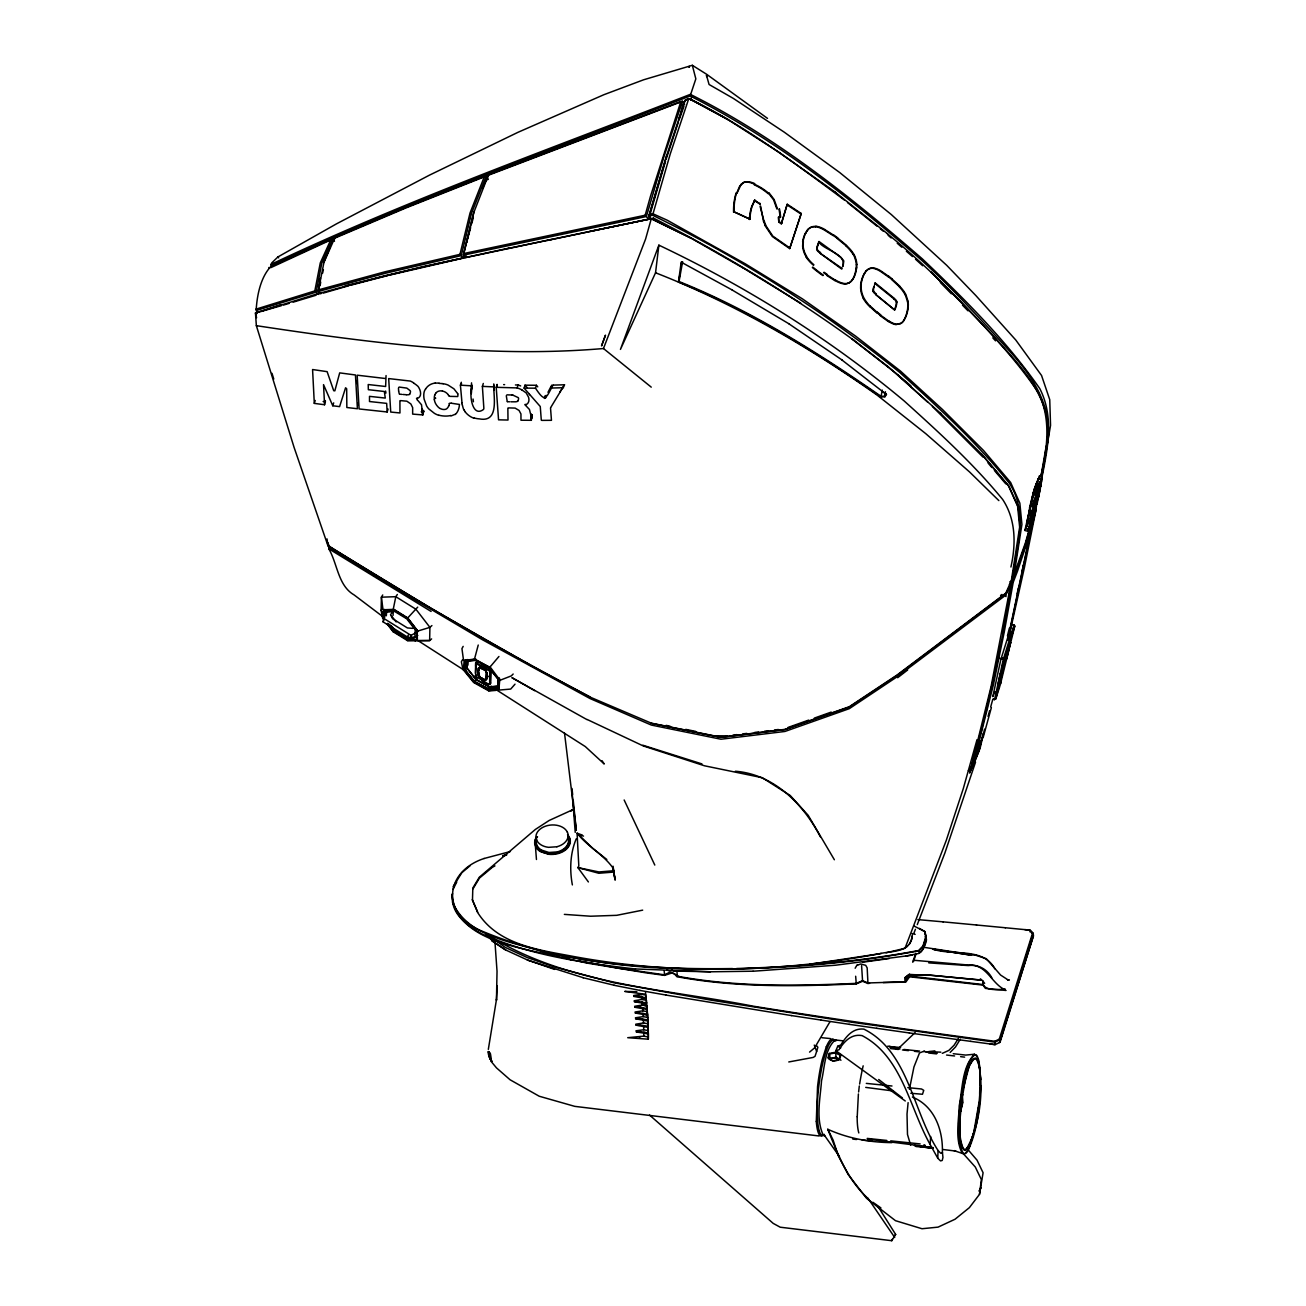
<?xml version="1.0" encoding="UTF-8"?>
<svg xmlns="http://www.w3.org/2000/svg" width="1306" height="1306" viewBox="0 0 1306 1306"><rect width="100%" height="100%" fill="white"/><g stroke="black" fill="none" stroke-linecap="round" stroke-linejoin="round"><path stroke-width="1.5" d="M648.07 1026.304L647.89 1019.872L648.07 1026.304L635.777 1024.182L643.515 1022.973L648.07 1023.806M857.226 1116.663L858.401 1093.971M958.686 1122.752L959.42 1143.207L962.93 1153.198A49.775 9.909 -86.1 0 0 968.252 1150.129C977.557 1130.033 979.549 1107.341 980.773 1085.482M959.616 1121.364L960.302 1140.301L962.228 1147.762L965.118 1149.966L968.481 1146.619A46.216 8.864 -83.4 0 0 973.77 1132.335L979.027 1102.46M648.298 1030.597L648.282 1033.013L635.973 1030.793L643.727 1029.765L648.298 1030.597L648.217 1027.806M497.211 985.622L496.46 1000.314L497.031 971.207L494.925 941.512M817.393 1105.121L817.295 1113.43A47.93 9.224 -83.5 0 0 819.417 1131.274M980.251 1085.302L980.382 1077.564M488.346 1051.591L490.191 1053.762L490.419 1059.231L490.256 1053.779L488.346 1051.591L490.419 1059.231M417.822 635.434L410.982 639.222L383.131 621.901L385.401 611.388M383.36 619.109L383.556 609.984L393.922 609.804L407.488 618.195L417.071 630.618L417.365 639.075M383.735 619.011L384.405 609.429M383.98 618.734L384.16 609.722L394.004 609.38L407.733 617.918L417.316 630.325L416.941 639.989L406.966 640.315L393.073 631.68L387 623.827M386.347 615.632L386.658 611.469M393.106 615.371L393.188 611.518L390.543 614.587L392.633 618.75L407.407 627.941L412.712 628.366M383.213 618.065L411.064 635.385L410.982 639.222M415.259 629.247L414.916 637.72L406.28 638.014L394.249 630.52L389.449 624.301M384.029 619.011L384.225 610.131M385.923 615.697L386.021 611.73L394.641 611.453L406.754 618.832L415.014 629.525M490.452 1053.73C492.493 1068.814 484.755 1045.78 490.256 1053.779M1038.335 480.543C1042.237 467.156 1042.531 483.416 1039.837 488.166A11.901 4.114 -81.2 0 0 1039.625 488.934L1037.764 495.627L1039.723 481.8L1039.07 482.502M489.75 671.137L489.652 684.442L490.697 683.103L491.317 669.521L489.75 671.137L475.743 663.383L477.261 661.424L475.645 662.779L475.482 666.289M648.38 1037.029L643.809 1036.131L627.729 1037.699L648.315 1039.184L648.364 1033.193M488.656 1051.657L490.664 1059.035M648.315 1039.184L648.331 1033.666M646.095 997.082L646.454 1002.975L634.161 1000.739L641.85 999.482L646.421 1000.298L646.454 1002.975M647.368 1014.223L647.352 1011.66L642.797 1010.828L635.075 1012.003L647.368 1014.223L647.107 1008.118M942.41 1152.235L942.948 1157.443L942.246 1160.446L940.532 1160.92L937.757 1158.21L938.067 1150.504C912.812 1111.781 908.715 1051.444 863.87 1029.128C852.785 1027.822 845.994 1036.703 840.803 1044.996L837.734 1046.22L835.873 1050.693L905.27 1100.991M475.041 676.002L489.081 684.442L490.697 683.103M475.302 673.276L475.596 666.746M486.714 676.753L486.616 679.251L485.146 680.165L479.465 677.014L478.159 674.582L478.453 668.28L482.061 664.591M486.86 674.941L486.893 672.949C485.75 670.141 481.31 665.685 478.241 668.313L477.947 674.631L479.286 677.145L485.163 680.393L486.665 679.447L486.812 674.761M499.088 688.523L488.248 690.009L473.964 682.107L464.169 670.011L465.034 660.248M488.999 689.046L474.47 681.601L464.544 669.537L465.328 659.84M467.14 659.595L466.748 668.264L465.344 670.076L474.584 681.471L488.052 688.915L497.847 688.05L498.99 686.564M499.17 685.928L489.489 686.793L476.184 679.447L467.042 668.166L467.434 659.579M467.94 665.129L468.201 659.612M486.322 672.835L486.028 679.055L484.722 679.871L479.759 677.128L478.567 674.924L478.861 668.705L480.184 667.888L485.505 670.272M488.02 689.095L497.88 688.229L498.272 679.479L488.999 667.97L490.142 666.484M498.353 688.605L498.761 679.626M498.647 689.078L499.496 679.316M475.253 660.101L465.099 660.999L464.691 669.994L474.274 681.797L488.199 689.519L499.006 688.605L499.806 678.924M645.866 995.09L641.295 994.258L633.622 995.531L645.915 997.751L645.507 992.446M478.731 670.305L480.347 667.431M478.682 672.443L479.759 677.128L484.901 679.871L486.256 679.022L486.534 672.786L485.326 670.517L480.184 667.888M979.663 1094.526C979.614 1082.772 982.308 1069.304 976.121 1058.693L972.954 1059.28L969.411 1065.272L962.881 1090.02M646.617 1002.437L646.943 1008.493L634.651 1006.289L642.356 1005.032L646.927 1005.865L646.943 1008.493M1037.339 497.586A6.057 1.208 -81.8 0 1 1037.062 498.549L1034.907 505.128A13.093 7.836 39.9 0 0 1035.021 504.753L1035.723 500.361M647.76 1020.002L647.515 1013.897L647.76 1020.002L635.451 1017.782L643.172 1016.623L647.743 1017.456M1037.829 495.594L1038.727 491.889L1037.846 495.578L1038.237 494.174M853.83 340.262C790.44 294.34 723.083 253.756 653.457 218.086L651.172 218.657L648.919 216.012L649.409 214.364L652.69 213.662L667.284 220.241L745.269 263.812L802.374 298.813L855.544 336.066L900.438 371.035L942.491 409.496L983.581 450.521L1010.648 482.485L1019.855 503.153L1021.912 524.441L1013.521 578.493L1012.085 578.705L1012.379 577.872C1017.162 546.675 1028.312 512.181 1009.424 483.367C976.904 442.391 938.035 407.178 899.393 372.145C823.351 310.926 740.306 258.066 652.592 215.245L670.305 153.782L688.801 98.538L727.573 119.368L780.057 152.965M937.757 1158.21L930.133 1144.48L930.672 1136.53M1029.618 524.816L1030.761 520.441A5.306 1.126 -80.3 0 1 1030.858 519.935L1031.087 519.119A7.02 1.241 -82.5 0 1 1031.218 518.662A7.869 1.388 -82.5 0 1 1031.365 518.237L1036.768 494.354M261.086 311.497L281.557 305.588M648.282 1033.013L648.151 1026.891M979.125 1102.231L979.81 1093.612M732.323 290.046L681.177 262.163L678.483 281.998C749.35 310.453 814.373 351.134 877.061 394.347L880.946 397.008L884.897 396.779L886.447 394.51L842.092 360.113M835.66 1052.195L840.558 1054.84C841.358 1061.925 831.138 1062.643 827.988 1057.811L829.343 1053.436L835.66 1052.195L836.052 1057.974L838.942 1059.803M1029.389 522.841L1033.634 512.034A5.257 1.077 -80.8 0 1 1033.389 512.85L1033.03 514.009A8.293 1.42 -85.6 0 1 1032.866 514.466L1031.528 517.388L1031.724 516.588M1033.715 510.287L1032.54 514.564A13.925 2.465 -82.5 0 1 1032.377 515.119A7.51 1.339 -82.5 0 1 1032.164 515.641L1032.181 515.707A9.011 1.6 -82.5 0 0 1032.328 515.25L1035.119 504.655M908.111 1102.639L907.017 1114.034L907.49 1134.49L910.657 1145.182M856.23 268.269L856.344 264.775M856.703 267.861L856.834 264.367M1035.527 500.949C1029.34 532.57 1038.841 482.73 1034.825 505.895M1037.535 498.663L1040.213 486.632L1037.209 485.914L1040.245 486.681L1038.564 494.55M1006.648 659.024L1010.632 642.552L1009.326 643.466L999.972 683.299L998.731 680.23M1040.327 485.391C1046.612 453.509 1055.46 419.259 1039.772 388.584C1006.273 340.605 964.563 299.09 922.314 258.849C850.777 196.863 775.405 136.722 690.319 94.358C550.299 148.9 408.533 199.524 272.497 263.681L270.701 264.481L271.468 265.461L273.052 264.922C408.892 200.977 550.381 150.386 690.156 95.975L695.837 78.85L692.327 65.3L643.597 79.797L603.862 94.718L517.943 132.33L429.478 175.135L336.524 223.832L277.9 256.956L271.795 262.849L271.093 265.053M488.33 1049.387L496.509 999.253M1029.422 528.228L1029.699 527.363A7.738 1.371 -82.5 0 0 1029.928 526.726L1032.311 517.6M1037.927 490.648L1035.478 498.419M1026.532 527.134L1027.169 525.306M1037.617 484.591L1037.731 483.514M858.63 1091.963L859.299 1085.972M1041.225 483.138L1041.404 481.375L1040.098 490.011M861.307 283.892L861.111 287.369A21.092 13.435 55.8 0 0 861.242 289.393M658.877 245.153L655.547 272.774L620.448 349.404L658.877 245.153C746.493 286.716 829.685 338.695 904.16 400.942C938.639 432.057 973.133 463.467 1002.665 499.463C1015.986 519.608 1016.003 544.194 1010.926 567.016M891.933 1142.636C869.943 1142.423 847.855 1138.408 827.775 1129.266L833.097 1140.024L838.272 1155.777L848.182 1174.535L866.564 1198.337L895.492 1220.686L922.003 1228.734L938.067 1227.134L955.045 1219.233L969.378 1207.642L979.484 1194.37L981.361 1179.563L975.304 1167.025L962.685 1152.969M979.484 1194.37L983.092 1172.755L977.051 1160.185L968.334 1150.047M1037.078 496.166L1042.237 476.723M256.139 310.746C256.89 295.891 260.465 277.607 270.717 266.62L331.055 239.227L332.85 238.982L334.499 241.251M318.942 293.05L318.762 294.421L314.828 290.911L255.796 309.212M802.864 241.888L802.635 246.05A19.965 13.207 51.9 0 0 802.847 248.091M803.353 241.496L803.125 245.642A19.965 13.207 51.9 0 0 803.337 247.683A18.366 12.129 51.9 0 0 806.586 256.286M681.308 264.759L681.716 261.886M451.99 897.157L452.513 893.304M680.246 272.497L678.483 281.998M912.372 934.672L911.719 939.471L909.417 944.075M482.632 187.917L488.542 174.71L680.834 101.558L682.532 101.297L684.654 104.366L682.483 105.198M911.947 936.369C910.641 953.168 890.414 950.801 878.693 953.886C778.017 972.529 674.01 975.141 573.154 956.4C538.676 949.854 497.913 944.94 477.539 912.323M1037.339 485.195L1037.584 484.428M1030.695 520.621L1029.797 523.837L1035.364 496.884L1041.323 479.433L1038.27 478.698L1037.437 481.588M320.982 292.462L320.77 293.85L318.223 291.499L320.443 278.047M1039.576 485.277L1036.817 498.974L1039.119 489.505L1038.645 491.17M1034.842 505.471L1035.625 502.908A4.93 1.094 -81.7 0 1 1035.838 502.108L1035.968 501.847A7.705 1.371 -82.5 0 1 1036.148 501.308L1036.866 498.941M993.344 699.298L994.552 699.624L1003.22 659.579L1014.044 625.052L1014.795 626.047L1000.38 684.409L995.76 699.134L1004.412 659.122L1014.795 626.047L1012.836 624.725M1029.765 518.923L1030.271 515.854M1037.568 496.868L1039.037 489.897M1024.883 530.514L1027.92 531.313L1028.475 529.077A37.221 22.545 -86.9 0 0 1028.753 528.016L1029.585 524.8M1037.633 498.876L1038.156 495.594M314.828 290.911L320.28 262.914L331.055 239.227M1040.817 486.256L1041.078 484.624M320.117 285.72L320.688 282.047M983.157 733.564L979.027 750.689L969.787 772.809L991.107 686.368L1010.713 584.566L1007.024 609.771M1032.393 514.858L1033.503 510.711M984.561 729.156L980.104 748.207L972.741 766.818M960.906 1097.285C964.318 1083.18 963.942 1065.125 974.945 1054.595L976.513 1055.036C985.116 1082.805 981.149 1125.756 965.526 1150.406L963.942 1149.982C956.384 1133.967 961.02 1114.851 962.032 1097.807C965.265 1084.649 964.873 1067.786 975.158 1057.958L978.014 1060.178L979.108 1063.313L980.724 1079.621M1040.653 485.065L1042.172 477.457M1035.185 509.177L1035.413 508.23L1036.18 509.079L1033.307 520.816L1025.863 546.169L1017.537 571.048L1013.211 582.264L1011.905 582.443L1002.665 634.373M1034.401 493.227L1034.956 489.881M1046.237 445.934L1040.964 476.461M1046.89 442.097C1052.995 408.468 1034.009 378.626 1012.656 354.546C983.222 322.141 953.804 289.606 921.432 260.074C850.239 197.99 774.752 138.681 690.156 95.975M1040.507 485.097L1038.792 495.48M1028.981 529.273L1025.814 528.701L1026.777 525.094M1037.715 497.651L1037.029 499.48A16.129 2.857 -82.5 0 0 1036.866 500.035A6.073 1.306 -81.8 0 0 1036.556 500.737L1034.107 510.548A34.903 23.867 87.9 0 1 1033.895 511.381L1038.074 494.696M1038.188 496.296L1037.895 496.77A5.975 1.061 -82.5 0 0 1038.074 496.231L1038.303 495.447M1039.821 489.962L1040.376 485.93M389.808 275.06L463.663 258.033L463.973 256.351M682.614 261.739L679.022 281.525C749.742 309.914 814.618 350.53 877.175 393.645L881.126 396.338L884.635 396.126L886.056 393.677M882.285 390.086L880.946 397.008M885.435 391.767L884.897 396.779M1033.242 511.985L1032.915 513.209M1033.47 512.687A6.318 1.633 -81.9 0 0 1033.715 511.772A11.264 3.575 -81.5 0 0 1033.895 511.021L1034.27 509.585M1039.086 489.652L1036.05 488.819M551.41 239.504L465.752 257.592L463.385 255.16L474.029 211.801M465.752 257.592L466.062 255.878M1031.92 516.67L1032.328 515.397A9.207 1.584 -85.2 0 1 1032.638 514.858A6.987 1.388 -81.2 0 0 1032.671 514.042L1032.72 514.238M1031.332 519.478L1030.108 524.277A25.157 15.541 -84.5 0 1 1029.846 525.241L1029.014 529.175L1032.197 516.539A7.33 1.306 -82.5 0 1 1032.393 515.935L1034.107 511.821A4.849 0.865 -82.5 0 0 1034.319 511.168L1035.185 508.279L1036.18 509.079L1024.443 567.424L1008.118 640.397M1040.898 476.739L1041.617 472.984C1047.641 446.228 1050.824 417.463 1038.058 392.078C1007.677 347.51 968.513 310.11 930.884 271.795M1033.013 519.641L1009.799 629.753M1033.764 515.69L1034.515 511.756M1038.172 496.541L1026.451 542.561L1013.75 577.938M1038.89 492.754L1039.854 487.922M1040.343 485.212L1050.546 425.397L1049.746 399.685L1041.551 375.491L1015.774 340.017L975.827 295.531L946.703 265.314L891.312 214.559L839.709 172.539L784.351 132.233L733.384 98.44L709.076 84.498L706.464 75.226L706.677 76.613M1035.511 506.63L1037.258 498.565M1037.78 498.598L1039.609 489.162M547.492 240.451L648.641 219.163L646.388 216.518L463.385 255.16L473.703 212.796L488.542 174.71M1029.732 533.37L1030.499 529.469M474.519 659.008L478.241 645.033M1036.164 506.189L1010.55 627.598M1032.262 501.618L1032.426 500.786M1026.989 547.132L1029.34 535.329M1039.135 493.537L1039.494 491.676M1040.131 490.06L1037.878 499.61L1038.286 497.521M463.663 258.033L459.973 254.36L470.029 213.009L484.477 176.294L486.256 176.081L487.758 178.383M1003.4 631.712L991.744 687.511M1027.887 531.281L1028.671 529.616A7.199 1.273 -82.5 0 0 1028.802 529.093L1029.144 527.918M1034.923 505.422L1035.201 504.002A11.672 2.596 -79.7 0 1 1035.364 503.479L1035.658 504.671M393.367 608.694L395.8 596.695L397.334 594.475M1038.972 489.913L1037.96 494.974M960.841 1105.643L960.645 1100.354M909.4 1089.318L913.955 1066.953L919.522 1052.93L924.566 1051.004M1030.973 512.197L1031.381 510.205M997.719 685.895L1000.396 673.276M961.347 1100.272L961.787 1102.835L960.383 1106.378M961.428 1102.117L962.473 1102.264L960.612 1111.357L962.881 1102.411L962.293 1093.938L962.718 1094.999M1029.308 509.699L1027.479 523.004L1028.442 521.616M1030.565 520.882L1035.936 495.627M1028.687 515.87L1034.891 489.881M997.555 660.787L980.806 733.09M1029.765 512.899L1029.177 514.907A9.517 1.681 -82.5 0 0 1029.291 514.548L1029.357 514.286M1031.495 517.454L1032.067 516.05M1031.43 519.135L1032.213 516.817A9.615 1.698 -82.5 0 1 1032.344 516.376L1032.605 514.156M322.615 273.183L323.382 269.624M1028.377 530.448L1027.92 531.297M1032.344 516.262L1032.328 515.397M1032.507 515.788L1033.291 513.65A14.252 2.53 -82.5 0 0 1033.405 513.242L1033.34 513.356A6.873 1.224 -82.5 0 1 1033.046 514.303L1033.03 514.156M1017.145 593.659L1018.419 587.896M1021.782 572.518L1023.463 564.829M1029.406 508.312L1033.552 491.562M1030.809 520.278L1031.267 518.694M1036.311 500.655L1036.18 500.704A9.452 1.681 -82.5 0 0 1035.952 501.422L1035.805 502.108M1028.965 528.946L1028.916 529.208A8.669 1.535 -82.5 0 1 1028.671 529.616L1028.263 530.709M999.596 683.528L1002.6 671.464M1028.508 518.107L1028.328 518.743A16.276 9.191 -86.4 0 0 1028.214 519.217L1026.141 528.195M1032.311 505.993L1032.801 503.822M1034.662 492.835L1036.05 486.877M1034.172 509.96L1033.928 511.397M1030.32 526.008L1039.25 494.403L1029.944 526.547M1036.246 500.671L1036.605 500.002A6.824 1.143 -84 0 0 1036.915 499.251M1013.276 628.284L1003.547 667.774M1029.455 526.889L1028.932 528.652M1037.388 501.749L1036.36 506.026M764.941 225.465L772.352 236.517L789.673 248.597L801.247 213.482L787.224 204.242L781.331 223.816L778.833 222.183L778.294 217.269M787.224 204.242L781.331 223.816M1038.205 494.011L1039.674 488.428A17.207 6.514 -82.4 0 1 1039.886 487.66L1040.213 486.632L1039.625 488.428M1010.632 642.552L1002.584 668.199L996.69 695.657L996.527 691.641L996.625 693.943M1013.734 626.358L1014.044 625.052L1012.77 624.741M1039.315 475.906L1036.507 484.885M1036.491 488.297L1036.246 489.26M1038.727 491.97L1038.923 491.138M1038.303 493.75L1039.184 490.338M1034.744 510.956L1025.177 545.255L1012.477 581.333L1013.211 582.264L1004.363 631.451L993.409 684.801L974.847 758.46L972.105 768.157L970.08 767.993L972.105 768.157M650.894 723.263L720.83 737.384L785.069 729.597L849.537 706.987L897.483 675.186L1006.665 592.891L1012.019 581.937L1011.334 580.615L1019.643 527.151L1017.586 506.14L1008.444 485.799L981.443 454.031M987.385 706.513L969.787 772.809M1036.997 504.018L1037.601 501.553M801.247 213.482L789.673 248.597M1035.87 505.177L1034.646 509.911M975.19 1127.388L969.607 1146.276M1031.136 520.735L1031.479 519.445M1007.448 635.891L1009.375 628.153M1009.032 636.251L1009.979 632.382M1001.098 680.997L1000.396 683.854L1000.347 679.495M1035.119 504.949L1035.38 503.773M1035.56 504.54L1034.891 507.626M1028.606 519.51L1027.414 524.114M1030.205 525.665L1030.548 524.506L1030.271 525.404M1034.613 508.263L1035.087 506.548M1035.968 502.99L1036.866 500.035M1037.258 498.81L1036.458 500.394M1039.951 487.448L1039.543 488.722M1035.005 508.671L1035.429 507.055M1030.695 522.09L1028.361 529.714M1039.103 490.827L1039.592 488.901M1036.295 503.659L1036.638 502.32M1025.847 528.228L1025.259 529.91M1033.601 501.586L1033.944 500.231M1037.78 495.905L1037.356 497.651M1038.629 492.297L1038.45 493.211M1028.426 518.694L1027.055 524.016M1030.483 521.453L1030.189 522.596M1031.446 519.429L1031.12 520.31M1032.197 517.96L1032.458 516.947A9.583 2.694 -81.2 0 1 1032.687 516.131L1034.515 510.515M1027.659 519.87L1027.708 519.69A5.306 1.126 -80.3 0 1 1027.838 519.2L1028.23 517.943M1029.699 513.16L1029.193 515.086M1035.005 507.185L1035.544 503.169M1040.245 486.371L1040.147 486.534A6.367 1.763 -82.5 0 0 1040 487.04M1036.246 502.353L1035.789 504.116M1036.458 506.467L1035.168 511.217M980.463 740.845L973.084 763.471L969.427 770.964L968.399 770.507M981.949 737.923C983.467 737.008 963.028 793.999 973.868 758.688M1033.895 509.715L1034.727 506.467M1039.233 489.979L1039.478 489.015M1035.217 510.124L1035.756 508.083M1030.809 523.38L1031.201 521.943M1031.609 520.229L1032.099 518.351M1036.948 500.965L1037.274 499.708M1036.735 500.606L1036.833 500.247A10.938 1.943 -82.5 0 1 1037.062 499.512L1036.507 499.757M1032.05 515.935L1031.593 517.258M1031.691 518.466L1032.148 516.556A5.959 1.061 -82.5 0 1 1032.344 515.952L1032.409 515.772M1035.854 501.961L1036.115 501.096M1011.334 626.096L1000.853 659.497L992.805 696.604L994.797 691.723M466.601 242.622L470.65 227.603M471.662 223.832L473.18 218.2M653.212 218.951L653.457 218.086M977.019 739.653L963.273 788.661L946.295 840.313L904.993 948.303L886.023 952.792M1034.972 495.235L1035.511 493.227M983.108 737.694L991.368 707.574M648.641 219.163L665.538 161.291M679.022 117.883C682.222 112.708 682.254 93.314 692.686 100.448M869.584 983.304L867.968 983.483L867.168 967.86L865.715 965.314L860.736 963.975L856.703 965.493L855.152 968.236M1027.055 525.404L1028.54 521.208M1037.421 497.26L1036.997 498.892M988.038 716.406L989.638 710.693M990.699 706.873L992.821 699.232M649.409 214.364L666.925 154.794M1033.96 510.94L1034.172 510.14M838.958 1059.46L840.558 1054.84M488.477 175.216L682.532 101.297L663.97 156.524L646.388 216.518L645.164 215.229L650.551 196.031L680.834 101.558M1032.671 517.356L1025.39 542.937L1012.477 578.868M492.068 1061.37L488.689 1055.738M1027.61 520.066L1026.777 523.069L1034.156 489.44L1038.27 478.698M1025.014 530.056L1032.883 494.892A20.945 1.126 -75.9 0 1 1034.483 489.228L1034.989 487.432M1033.977 490.844L1034.499 489.064M788.775 1061.958L813.148 1057.436L815.026 1056.325L816.642 1051.461L817.866 1047.249L816.772 1045.877M1029.83 525.502L1029.601 526.187A30.969 29.532 55.8 0 0 1029.781 525.502M613.069 866.205L614.963 879.134L615.355 877.926M649.506 1115.046L773.185 1223.379L780.204 1227.199L891.769 1240.7L895.655 1234.431L878.122 1206.63M639.532 1037.682L639.809 1036.752M843.121 266.049L843.79 260.922L841.129 257.56L819.025 241.528L817.295 246.034A14.105 9.273 51.9 0 0 816.707 249.446M819.025 241.528L818.046 244.712M818.013 244.842L817.785 245.626A14.105 9.273 51.9 0 0 817.197 249.038M891.769 1240.7L892.194 1239.312M1034.45 489.342L1036.997 481.996M1031.871 521.045L1030.94 523.037L1033.65 515.674M874.661 283.777L875.265 282.978L894.218 298.323M875.265 282.978L874.547 284.186M997.964 688.882L995.89 695.478M874.269 286.145L873.894 287.467A13.893 8.783 56.3 0 0 873.469 290.487A5.077 3.151 56 0 0 876.326 293.915M325.406 400.567L324.557 404.746L314.305 403.391L315.219 400.469M314.305 403.391L312.575 369.533L327.12 371.655L333.716 390.706L334.842 390.853L339.691 372.879L355.444 374.969L357.403 408.745L346.841 407.505L346.678 388.78L345.584 387.768L339.593 406.623L332.769 405.774L333.683 402.868M385.139 378.479L357.175 375.181L359.117 408.958L387.164 411.978L386.658 403.374L369.5 401.53L369.5 396.355L385.27 398.069L384.356 391.49L368.341 389.694L368.21 384.535L385.629 386.494L386.054 375.557M387.164 411.978L388.078 409.056M423.552 410.313L422.589 412.876M417.757 400.354L421.512 404.762L422.654 414.377L423.65 411.194M413.61 382.87L413.039 382.495A16.129 9.632 48.5 0 0 410.296 381.058L388.682 378.577L390.723 412.059L399.963 412.957L399.914 400.795A6.204 3.755 49.5 0 1 400.73 400.632L406.852 401.187L410.851 403.946L412.663 407.652L412.647 414.1L422.817 414.933L423.536 410.966A4.816 2.955 48.8 0 1 423.585 411.439M461.998 402.868L460.414 385.172L461.328 382.25M470.976 390.184L471.564 382.854M471.368 393.514L471.939 386.103L472.119 388.339M471.188 391.245C469.948 397.971 473.033 417.332 483.481 409.48A7.167 4.489 44.9 0 0 483.857 408.239L482.387 386.38L483.302 383.458M474.258 418.034L476.445 418.508A33.548 21.435 47 0 0 479.286 418.867C500.247 422.997 492.999 394.836 493.766 383.915M530.791 415.292L531.411 420.303L520.98 420.222L520.947 413.953L519.053 410.443L515.119 408.092L508.785 407.896A6.04 3.771 43 0 0 507.854 408.158L508.001 420.042L498.549 419.83L496.215 387.311L497.129 384.388L497.243 385.874M496.215 387.311L517.143 387.915L518.058 384.992A16.178 9.926 41.7 0 1 520.67 385.939M541.304 420.205L540.26 406.509L524.098 388.111L525.012 385.188L536.407 385.27L537.745 386.837M553.009 385.107C545.777 398.379 545.533 403.358 535.493 388.192L536.407 385.27M531.199 418.655L532.326 415.063M531.313 419.504L532.228 416.581M544.341 398.444L545.255 395.538M545.451 398.314L546.365 395.408M550.691 407.554L564.519 384.78L553.32 385.107M874.334 285.949L873.42 287.891A13.893 8.783 56.3 0 0 872.979 290.911M1041.257 479.841L1039.625 483.84A21.076 1.698 -77.4 0 0 1038.433 487.171A20.945 1.224 -75.8 0 0 1036.964 491.905M1033.683 512.98L1033.503 512.785A6.187 1.714 -82.5 0 0 1033.683 512.295M915.735 953.331L912.698 962.212M916.11 953.641L913.547 961.51M1024.835 929.627L1029.699 930.101L1032.573 933.055L999.286 1039.152L994.813 1041.274C914.086 1030.499 833.424 1019.137 753.023 1006.142C665.407 988.968 570.281 984.887 492.166 937.659M1005.163 927.733L1030.091 930.133L1033.242 933.382L1033.438 935.88L1000.037 1042.335L995.074 1044.637L970.685 1041.355M894.61 309.946L875.836 294.617L894.61 309.946L895.851 305.865A15.003 9.322 58.2 0 0 896.324 302.372M895.083 309.538L896.34 305.457A15.003 9.322 58.2 0 0 896.798 301.964M842.533 266.799C847.496 253.886 825.066 250.866 818.552 241.936M1032.703 518.711L1033.16 517.274M999.106 688.474L999.384 687.609M842.011 268.399L820.152 253.282L841.782 269.118M736.6 193.402L739.751 185.991L744.028 182.269A15.313 10.285 44.4 0 1 750.33 182.105A18.464 12.374 44.3 0 1 752.093 182.595L754.77 183.624M737.09 192.994L741.106 184.424M839.219 1059.329L832.934 1060.962L828.445 1058.023L829.343 1053.436M975.517 762.198L944.907 852.932L917.269 924.632M383.131 621.901L384.764 616.889M666.109 159.397L678.483 121.801M998.257 687.789L999.204 684.915M752.011 205.842L754.77 200.112L760.141 204.144M752.501 205.434L754.77 200.112M434.735 395.179L435.616 393.286M690.548 100.089L691.478 97.362M1009.326 643.466L1001.702 667.774L1002.584 668.199M685.34 99.844L666.582 155.773L648.919 216.012L652.592 215.245M679.087 120.087L683.952 106.325M826.339 1046.628L822.192 1059.819A48.91 9.436 -83.4 0 0 817.54 1086.723L816.299 1121.364M280.643 304.869L255.47 313.032L256.351 325.667C370.92 342.939 487.53 358.448 603.47 348.522L645.588 239.047L651.286 218.739L690.286 237.741L743.522 268.236M1038.384 484.085L1037.992 485.179A21.435 1.306 -75.9 0 0 1036.033 491.415M636.871 991.711L624.79 991.401L645.425 994.307M1029.814 513.878L1029.455 515.184M449.411 403.734L449.378 403.832A12.815 7.918 47.7 0 0 449.231 404.419L449.117 404.86A15.362 9.517 47.1 0 1 448.823 405.791M913.906 933.17L915.424 929.301M1027.936 524.049L1028.328 523.037M330.206 246.932L324.117 261.494L318.223 291.499L385.45 273.248L461.296 255.617L471.482 213.466L486.256 176.081L405.937 207.948L334.989 238.051L334.401 239.194M323.888 262.522L334.956 237.512L405.072 207.752L484.477 176.294M329.259 545.271L329.128 549.434C337.519 564.176 338.156 585.741 354.122 594.932L383.229 616.938M576.256 838.795C570.183 853.128 569.514 869.698 572.371 884.913M805.378 233.399L806.994 230.901M805.867 233.007L806.684 231.407M453.084 886.758L461.834 872.718L470.176 865.666M453.019 889.451L456.741 882.04M550.561 387.343L547.981 392.306M550.854 386.805L551.818 385.123M994.552 699.624L993.442 699.118M864.686 273.166L864.148 274.211A53.807 33.923 56.6 0 0 861.176 283.794M903.948 320.035L904.503 319.023A54.623 33.548 59.3 0 0 907.621 308.885L907.833 305.375A22.006 13.582 59.1 0 0 907.523 301.702M852.834 278.978L853.406 277.933A49.546 32.095 53.4 0 0 856.116 268.203M829.963 1021.716L814.618 1047.836L809.557 1052.114M463.173 646.372L461.949 648.609L463.483 659.987M472.984 888.847L479.433 878.105L491.546 868M329.471 547.573L379.034 578.574L482.6 639.842L590.018 698.547L651.351 725.075L720.977 739.229L784.955 731.458L849.292 708.668L897.173 676.737L1005.636 595.226L1010.713 584.566L1009.636 584.19M903.654 320.525L904.976 318.615A54.623 33.548 59.3 0 0 908.094 308.477L908.323 304.967A22.006 13.582 59.1 0 0 907.997 301.294M960.302 1039.168L955.502 1046.971L950.164 1052.407M981.247 980.022L929.856 975.141L908.878 974.537L904.764 977.737L905.074 981.769L909.123 975.5M462.553 659.726L461.361 661.799L463.042 669.766M864.507 273.068L866.335 270.799M905.744 981.459L905.793 977.002M425.511 389.041L424.63 390.625A19.427 11.803 48.9 0 0 423.944 393.057L423.797 394.494A24.879 15.133 48.9 0 0 424.156 399.261L426.605 405.905A11.281 6.971 48.5 0 0 428.776 408.892L434.441 413.365A22.365 14.023 48.7 0 0 438.359 415.21L438.914 415.39M958.392 1038.466L954.098 1045.208L948.825 1050.416L942.312 1053.354M562.902 387.278L561.041 390.184M563.441 386.445L564.519 384.78M559.703 392.241L560.503 391M382.74 594.965L381.401 597.185L381.123 610.375L382.723 618.62M806.504 231.309L808.022 229.497M904.144 320.117L902.658 321.88A21.941 13.517 58.7 0 1 900.667 323.61M852.214 279.957L853.895 277.525A49.546 32.095 53.4 0 0 856.605 267.812M853.03 279.06L851.12 281.296A21.01 13.582 53.8 0 1 848.884 282.994M1006.061 990.47L985.393 988.397L983.026 985.099L909.613 976.79L905.809 982.112L883.231 982.569M382.462 608.335L381.123 610.375L383.458 613.412M905.433 977.557L909.58 974.162M488.052 688.915L489.44 687.119L497.276 686.417M537.533 836.803L535.444 839.676A17.468 12.162 -4.4 0 0 553.205 853.798A17.468 12.162 -4.4 0 0 569.073 837.326M978.929 1191.023L981.165 1187.938M806.83 230.819L807.663 229.938M903.817 320.59L903.148 321.472A21.941 13.517 58.7 0 1 901.14 323.202L896.014 324.655A22.398 13.533 56.6 0 1 888.439 321.407M474.584 681.471L475.988 679.675L467.042 668.166M490.746 1060.586L491.758 1061.37M408.484 634.83C405.366 643.189 393.988 628.725 390.984 625.639M639.728 1032.115C629.329 1031.267 644.674 1032.899 648.315 1034.123M464.952 660.33L475.727 658.926M865.976 271.24L863.674 274.619A53.807 33.923 56.6 0 0 860.703 284.218L860.621 287.793A21.092 13.435 55.8 0 0 860.768 289.801A18.398 11.721 55.9 0 0 863.397 298.339M464.169 670.011L466.83 666.566M476.07 674.99L475.139 676.622M490.762 668.901C487.709 673.765 494.778 692.409 482.126 680.801M466.879 659.905L465.736 661.391L465.165 670.125L465.736 661.391L475.662 660.379M474.666 659.873L489.195 667.921L499.17 680.23L498.761 689.617L488.166 690.548L473.637 682.499L463.646 670.19L464.071 660.803L475.417 659.318M476.608 675.61L476.249 677.341M487.285 677.39L485.163 680.393M515.021 684.164L510.695 689.078L499.659 690.025M467.14 666.174L464.544 669.537M473.964 682.107L476.935 678.271M489.685 667.219L474.976 659.889M491.219 686.172L488.248 690.009M499.382 677.896L498.353 679.234L497.88 688.229M482.942 668.362L484.918 665.636M499.431 679.398L490.011 666.811M498.941 656.477L489.701 667.399M485.767 670.272L486.942 673.129M852.361 280.023L851.512 280.872A21.01 13.582 53.8 0 1 849.373 282.586L848.116 283.353M415.096 637.034L406.362 637.589M395.163 611.175L386.429 611.747M893.647 1236.749L895.655 1234.431M407.488 618.195L417.708 607.143M387.327 623.664L393.302 631.418L407.521 639.401M393.792 630.863L393.073 631.68M807.532 229.905L808.414 229.072A19.916 12.962 51.5 0 1 809.247 228.305A18.186 11.819 51 0 1 816.07 226.428M496.574 689.699L497.472 688.703M513.16 674.027L511.299 675.904L500.1 680.246M452.447 902.022C466.993 936.386 511.185 941.479 542.692 951.666C585.512 960.955 629.019 967.354 672.868 968.513C755.097 970.897 837.93 965.885 918.836 950.85L923.162 946.409L926.215 936.696L924.877 931.586L914.053 926.052M915.196 1032.491L899.377 1047.543M431.911 625.558L429.919 627.37L418.116 630.945M431.617 638.912L429.641 640.56L407.472 640.871M741.122 184.293L743.359 182.595A15.313 10.285 44.4 0 1 749.84 182.513A18.464 12.374 44.3 0 1 751.603 182.987L754.28 184.032M1033.438 935.88L999.547 1042.514L1033.242 933.382L1031.609 933.072M907.425 946.164L904.944 948.205M415.226 641.05L417.022 639.418L407.031 639.956M759.651 204.552L759.929 203.279M778.833 222.183L778.784 216.878M907.654 669.978L897.646 677.716M1000.576 595.454L1001.898 594.459M565.269 958.049L586.884 963.077L646.225 972.888L664.591 975.37L671.79 973.035L674.337 973.852L677.112 976.872L679.332 977.117C737.727 987.711 797.231 986.422 856.263 983.891L862.548 981.263L867.968 983.483M856.703 965.493L857.634 964.873M455.174 414.296L451.06 415.945M488.395 676.247L484.722 679.871M978.651 1059.999L977.41 1056.603L974.374 1054.236C961.836 1067.361 962.604 1088.812 959.208 1105.855C958.8 1121.413 954.8 1139.077 962.293 1153.41L964.008 1153.867M411.064 635.385L417.904 631.598M491.529 867.723L494.941 865.911M484.151 858.483C444.138 871.673 440.922 914.575 481.636 930.966C560.552 964.008 647.907 969.754 732.552 968.562M905.074 981.769L868.115 982.961L862.548 980.724L856.099 983.369C797.15 985.948 737.727 987.124 679.398 976.594L671.872 972.497L669.358 972.431L664.493 974.831L618.244 968.138L579.178 960.743M571.571 810.259L549.14 820.478L535.362 829.441L479.302 877.24L472.821 888.047L472.478 900.258L477.637 912.355M900.471 323.578L896.487 324.231A22.398 13.533 56.6 0 1 888.929 320.982M1036.148 502.108L1037.421 500.476L1036.001 501.977M487.122 179.771L488.362 179.281M823.237 1135.469L821.294 1136.236L819.58 1135.143A49.04 9.534 -83.2 0 1 816.283 1121.43M685.226 100.284L689.127 98.783M788.073 727.426L808.708 720.096M814.34 718.104L831.22 712.096M848.606 282.945L847.316 283.631A17.043 11.003 53.6 0 1 843.643 283.908A25.924 16.472 52.5 0 1 834.991 280.464M980.349 978.798L982.7 980.757C981.769 992.642 1000.951 989.083 1005.293 989.132M317.929 293.638L255.47 313.032L256.58 317.701M283.516 305.065L289.279 303.335M293.115 302.176L316.15 295.205M318.533 289.85L384.976 271.795L459.973 254.36M835.873 1050.693L838.991 1049.779C844.019 1041.551 851.398 1033.568 862.123 1035.625C902.201 1056.619 909.564 1107.994 930.133 1144.48M323.137 293.148L348.849 285.704M484.036 858.515L510.417 851.512M502.826 855.626L506.548 854.548M502.973 856.099L506.679 855.022M317.178 293.883L385.025 275.648L462.977 257.87M350.792 285.198L387.915 275.517M345.111 285.949L422.116 266.865L508.654 248.189M525.649 404.387L525.339 404.452A3.265 2.057 41.9 0 0 524.816 404.615L529.452 409.48L530.693 414.492M840.15 1055.264L835.611 1052.865L829.783 1053.958L829.865 1058.595L836.15 1057.191L840.966 1060.227M836.052 1057.974L829.865 1058.595M463.81 253.527L645.164 215.229M589.937 231.342L651.286 218.739L690.531 237.953M651.645 218.673L507.838 248.466M1011.334 580.615L1005.816 593.136L897.059 674.99L849.227 706.742L784.922 729.368L720.912 737.188L651.253 723.149L589.365 696.8L534.04 667.252L430.686 608.172L327.953 545.761L294.079 447.387L256.351 325.667M642.683 910.151L616.677 915.326L590.606 916.224L564.355 914.38M614.065 870.71L598.981 871.951L577.889 867.608L578.819 866.041L577.072 833.195L582.313 835.089M417.283 398.15L416.989 398.199A3.592 2.188 48.7 0 0 416.532 398.314L417.316 400.126M614.195 872.033L598.801 873.273L577.889 867.608L588.386 881.942M809.818 964.252L881.321 953.494M912.143 955.159L835.807 965.199L753.072 971.24M905.58 956.106L918.836 953.445L923.097 949.087L924.86 944.32L926.101 939.504L925.219 936.157M926.085 1052.081L934.867 1050.857M862.531 962.244L889.141 958.571M727.034 735.849L717.19 735.784M732.96 735.115L736.91 734.625M742.836 733.89L746.787 733.401M754.688 732.437L758.639 731.948M764.565 731.213L768.516 730.723M774.442 729.989L778.392 729.499M974.374 1054.236L965.705 1055.085L953.233 1053.713M488.624 691.005L495.823 690.401M556.878 846.761L548.553 847.333A16.129 11.232 -4.4 0 1 535.95 836.362A16.129 11.232 -4.4 0 1 549.924 825.131A16.129 11.232 -4.4 0 1 567.375 832.216M563.604 387.702L550.805 388.045M506.875 394.853L511.658 394.983M641.524 996.266L633.704 996.413L646.013 998.649M961.787 1102.835L960.71 1102.77M736.617 968.513C797.558 966.864 858.728 961.804 918.657 950.507L922.901 946.148L925.921 936.516L924.615 931.505L919.424 928.419M753.056 971.207L710.448 971.795L635.451 968.97M637.981 1001.637L634.259 1001.669L646.552 1003.89M541.696 420.385L551.459 420.32L550.512 407.847M535.493 388.192L524.098 388.111M909.27 974.603L929.954 975.207L980.969 980.153M510.907 401.807L514.433 401.807A12.929 8.211 44.2 0 0 517.845 401.252M417.92 640.528L429.641 640.56L429.919 627.37L415.896 609.2L395.8 596.695L381.401 597.185L382.919 609.037M641.181 1007.285L634.732 1007.236L647.041 1009.456M509.585 401.791L507.463 401.693M451.272 403.211L459.532 404.468M638.863 1013.032L635.14 1012.999L647.433 1015.219M476.315 663.399L475.564 676.965M518.058 384.992L515.429 384.944M673.063 971.044L710.415 971.762M871.755 1140.742L862.189 1140.154M503.643 384.617L504.622 384.65M439.175 383.409L442.097 383.572M641.964 1019.007L635.516 1018.794L647.809 1021.014M399.065 387.049L406.835 388.111L410.166 390.69A2.171 1.322 49.2 0 1 410.492 391.571L410.28 392.992A8.342 5.061 49.2 0 1 409.513 394.037M492.852 386.837L482.387 386.38M928.697 1051.575L940.859 1052.179M470.65 385.776L460.414 385.172M639.532 1025.357L635.81 1025.145L648.103 1027.381M406.199 394.706L402.95 394.477M401.905 394.396L399.62 394.151M843.056 1040.849L835.922 1040.017M421.185 411.814L423.732 412.01M928.762 962.881L968.334 965.575C986.34 962.946 991.189 983.647 1005.163 989.817M915.963 1146.521L930.9 1147.762L914.396 1145.509L929.154 1148.023M917.84 919.604L943.177 921.856M900.601 1047.526L889.321 1046.514L898.822 1048.375L887.819 1046.106M512.752 395.065L518.253 397.644A2.171 1.355 42.5 0 1 518.596 398.477L518.384 399.865A8.62 5.387 42.5 0 1 517.617 400.942M976.398 924.991L1005.359 927.75M1029.699 930.101L1030.238 932.125M942.965 921.84L976.594 925.007M821.866 1037.715L830.387 1038.564M866.319 1083.392L891.982 1086.004M907.768 1087.604L921.579 1089.008L923.75 1090.363L922.477 1094.265L910.788 1093.253M896.03 1048.636L899.965 1049.044M903.883 1049.453L919.604 1051.085M923.522 1051.493L937.12 1053.322M867.168 1138.408L886.807 1140.448M890.725 1140.856L920.175 1143.925M852.785 1139.093L856.556 1139.518M983.353 984.593L909.156 976.006L909.613 976.79M890.382 1048.555L898.397 1049.469M902.413 1049.942L908.437 1050.644M914.461 1051.33L918.477 1051.803M928.501 1052.963L936.533 1053.893M946.572 1055.052L954.604 1055.966M960.612 1056.668L964.628 1057.142M819.205 1135.991L574.771 1106.362L539.231 1096.24L510.091 1079.784L496.492 1067.884L491.138 1061.452M635.532 969.019C583.341 962.914 530.285 955.519 481.93 933.921C468.315 926.117 451.778 915.098 452.366 897.385M942.687 1149.476L955.714 1151.059L954.066 1150.619L962.293 1153.41M867.853 1139.11L922.999 1146.113L925.366 1145.509L923.995 1144.725M325.472 401.824L323.137 401.513M1007.938 979.712L1009.375 979.892M865.715 1087.392L893.157 1090.967M990.095 1043.984L995.139 1044.653L994.813 1041.274M970.864 1041.372L909.303 1032.964M976.153 955.339L923.375 947.225M976.121 955.355L986.34 958.718L1000.608 975.06L1008.673 980.3L1007.448 979.761M876.685 1028.312L909.466 1032.964M849.145 1024.328L876.832 1028.312M641.915 1004.689L645.588 1005.228M820.739 1020.019L849.243 1024.328M791.42 1015.562L820.87 1020.035M933.023 949.282L971.664 955.257L932.892 949.135C952.596 956.041 982.994 946.768 994.894 968.823M791.567 1015.578L665.897 995.058M933.235 1147.778L927.668 1146.831L933.284 1147.86M639.826 990.405L666.06 995.074M646.829 1032.915L643.793 1032.377L643.809 1036.131M614.016 985.263L640.054 990.438M572.501 960.188C535.166 948.858 456.316 945.479 451.794 894.643M666.142 725.385L670.06 726.185M685.764 729.385L695.592 731.376M642.111 1004.983L645.98 1005.8M735.425 771.226C773.821 774.278 803.419 804.072 820.331 836.787M583.031 977.704L614.244 985.279M998.111 658.175L1004.412 659.122L1002.388 657.849M912.127 933.512L915.147 934.378M583.309 977.737L527.314 960.024M580.011 835.04L583.521 836.101M690.499 99.272C745.579 126.258 795.354 163.577 844.427 200.079M642.846 745.22L701.926 763.912M541.549 850.092L548.944 852.492L557.27 851.92A16.178 11.281 -4.4 0 0 567.8 837.358M824.886 1135.861L823.302 1135.338C815.581 1118.556 820.299 1098.607 821.523 1080.797C824.804 1067.345 824.396 1049.942 835.089 1040.049L836.656 1040.572M554.577 969.411L527.673 960.09L505.259 949.788L491.921 940.875M1011.481 580.99L1012.477 581.333M479.726 667.366L482.698 668.427M1010.975 582.101L1011.905 582.443M1009.75 581.839L1012.019 581.937L1020.361 528.146L1018.288 506.989L1009.081 486.42L981.965 454.488L940.418 413.169M1009.407 584.37L1010.469 584.778M507.234 401.628L506.287 395.734M489.456 1056.227L490.501 1058.856M655.547 272.774C734.429 303.58 807.892 346.319 877.012 395.032L925.758 433.657L969.542 471.939L998.861 500.606M692.768 100.399L727.899 119.532M587.194 719.508L643.319 745.971L704.489 765.789L762.247 777.69L790.195 795.468L808.169 815.303L834.371 859.756M399.31 394.02L398.64 391.163M589.871 696.784C501.667 650.519 415.569 600.254 331.136 547.443L329.194 546.055M534.676 690.662L511.919 677.667L586.9 719.573M475.351 659.399L489.636 667.301M478.812 676.835L481.849 678.516M475.988 679.675L489.44 687.119M484.02 665.162L490.093 668.541M476.217 662.779L489.717 670.256M837.734 1046.22L840.738 1047.902M521.812 389.857L526.22 392.943L528.571 397.253A11.705 7.363 41.8 0 1 525.975 404.713M825.131 229.807L833.506 235.096M835.432 280.268L827.302 275.06M834.958 280.676L826.812 275.468M732.144 289.997L789.297 324.002M886.447 394.51L881.828 390.821M431.111 611.453L328.9 548.863L328.084 542.757M496.166 689.699L585.284 746.559L604.221 763.994L602.001 760.663M754.28 200.52L759.439 203.687M743.245 268.024L800.643 303.155M393.53 609.641L407.423 618.293L416.892 630.455M407.276 639.679L393.547 631.141L387.572 623.386M692.327 65.3L706.611 74.262L767.504 118.389M463.483 669.782L416.679 639.76M779.323 221.775L781.821 223.408M786.734 204.65L800.758 213.89M888.896 321.194L880.668 315.268M888.423 321.603L880.195 315.677M790.163 248.189L772.826 236.125L765.43 225.056M505.683 949.886L492.427 941.022L486.028 933.888M789.085 323.937L842.354 360.195M833.016 235.504L824.641 230.199A26.969 17.86 52.2 0 0 815.532 226.607M912.421 1097.073C934.867 1106.182 943.21 1130.767 942.361 1152.855L940.728 1153.263L938.067 1150.504M872.914 1202.287L880.962 1207.968M779.666 152.753L835.742 192.488M837.538 237.986L846.582 245.414M837.048 238.394L846.108 245.822M888.619 276.317L881.338 271.224A23.459 15.15 57.2 0 0 873.306 267.861A18.464 11.705 55.9 0 0 866.417 270.897M888.145 276.725L880.848 271.632A23.459 15.15 57.2 0 0 872.816 268.269A18.464 11.705 55.9 0 0 865.943 271.305M902.381 1097.938L878.709 1079.491M853.471 339.952L888.407 366.937M851.92 338.972L896.52 373.663L927.913 402.362M606.817 859.479L592.859 848.476L577.072 833.195C587.569 846.533 603.323 854.336 613.085 868.131L614.963 879.134M874.791 283.386L893.745 298.731M651.253 387.147L603.47 348.522M835.285 192.243L887.607 233.839M847.545 202.577L877.24 226.346M880.358 228.844L883.493 231.342M892.129 279.125L899.932 286.324M891.639 279.533L899.459 286.732M887.998 366.594L940.94 413.643M898.332 375.295L910.935 385.923M877.175 312.412L870.286 306.143M876.701 312.836L869.796 306.567M887.101 233.545C932.925 270.734 973.362 313.767 1012.754 357.55C1033.193 381.042 1051.918 408.811 1047.934 441.51M888.096 235.26L891.133 237.921M897.238 243.243L901.809 247.226M906.364 251.225L912.47 256.547M915.506 259.208L922.673 265.738M932.402 406.476L983.01 457.116M769.022 192.831L774.115 199.492L777.38 208.633M768.532 193.239L773.625 199.883L776.89 209.025M488.999 935.684L505.063 947.307L527.118 957.527L554.087 966.864L613.82 982.765L711.313 1000.2L848.965 1021.831L994.943 1042.155L999.857 1039.837L999.286 1039.152M940.336 282.455L951.405 293.801M962.489 305.163L968.024 310.844M992.805 337.83L995.564 340.85M525.012 385.188L527.036 387.507M277.9 256.956L278.668 257.837M988.071 463.059L991.874 467.515M994.405 470.486L1005.816 483.873M866.841 1197.39C847.088 1178.796 837.554 1153.606 827.775 1129.266M407.423 618.293L417.12 630.863M391.441 615.795L396.159 621.917M387.572 623.599L393.481 631.239M823.841 1134.473L839.432 1156.545M982.7 980.757L984.659 983.369M991.972 978.145C987.516 969.199 978.227 964.514 968.464 965.036L913.367 960.22M268.889 267.485L269.444 268.301M894.708 1237.451L867.69 1197.814M448.366 395.049L448.546 395.326A1.959 1.208 47.2 0 0 449.395 396.306M816.642 1051.461L814.275 1045.061M457.606 393.53L453.933 388.829L448.121 385.09A17.892 10.758 46.2 0 0 443.403 383.801M491.007 1060.407L489.015 1055.721M270.832 267.632L332.85 238.982L321.766 263.306L316.199 292.087L256.923 310.322L257.07 311.497M624.154 799.99L654.796 865.062M905.368 294.927L907.539 301.719M472.299 899.556L477.49 911.702M332.769 405.774L323.529 384.633L324.557 404.746M271.991 373.32L273.77 379.05M856.263 983.891L855.659 976.235M764.043 221.285L760.125 206.446M763.553 221.694L760.614 206.038M1005.636 595.226L1006.028 596.613M925.53 935.814L926.411 939.21C927.031 942.23 919.604 957.918 918.836 950.85M908.029 301.294L905.858 294.519A22.431 14.154 58.5 0 0 899.834 286.52M613.085 868.131L615.142 880.26M473.425 401.758L473.033 399.016M664.591 975.37L664.183 970.799M327.006 538.888L327.953 545.761M422.573 413.578L422.622 413.871A4.816 2.955 48.8 0 1 422.671 414.345M385.613 391.033L385.907 393.09M531.966 414.655L532.195 416.369M422.507 413.071L422.817 414.933M530.889 413.692L531.509 418.834A4.963 3.151 41.7 0 0 531.477 418.344L531.199 416.5M641.85 999.482L641.556 996.56M564.535 733.172L576.305 830.306L573.236 800.431M531.167 416.222L530.742 414.965M422.295 411.325L422.442 412.647L422.409 411.259M256.776 312.314L256.907 313.522M422.393 412.239L422.475 411.831M572.012 788.481L572.632 794.456M434.294 399.701L434.343 396.893A21.386 13.06 48.5 0 1 434.718 395.163M925.072 934.117L924.877 931.586M422.181 408.909L422.328 410.443M471.237 393.563L471.254 392.094M642.079 1001.931L642.356 1005.032M677.014 972.333L677.324 976.349M472.119 388.617L471.711 384.65M471.988 388.666L472.021 387.213M471.793 385.76L471.89 387.262M471.058 389.302L471.025 391.016M571.995 790.212L575.228 832.379M535.476 846.761L536.456 859.495M493.848 384.976L494.239 390.282M471.058 391.294L471.091 390.119M642.568 1007.612L642.797 1010.828M461.41 383.18L461.475 384.111M642.96 1013.391L643.172 1016.623M862.548 980.724L861.601 965.656M356.865 380.519L357.044 383.605M358.154 402.999L358.285 405.268M643.336 1019.447L643.515 1022.973M398.624 391.033L398.477 387.98M643.613 1025.994L643.727 1029.765M645.899 996.429L645.915 997.751M672.084 970.064A3.053 2.139 -4.5 0 1 669.162 970.815A3.053 2.139 -4.5 0 1 666.909 969.46M880.26 315.317A104.774 56.876 53.3 0 1 876.799 312.477M899.361 286.928A22.431 14.154 58.5 0 1 905.287 294.96M888.194 276.578A108.888 76.907 61.6 0 1 891.704 279.386M869.747 306.665A23.394 14.807 55.9 0 1 863.233 298.421M875.853 294.323A5.077 3.151 56 0 1 872.849 291.026M893.728 298.927A4.457 2.808 58.4 0 1 896.471 302.306M880.734 314.893A104.774 56.876 53.3 0 1 877.273 312.069M888.668 276.17A108.888 76.907 61.6 0 1 892.194 278.962M861.291 289.41A18.398 11.721 55.9 0 0 863.886 297.931A23.394 14.807 55.9 0 0 870.22 306.257M894.218 298.503A4.457 2.808 58.4 0 1 896.944 301.882M826.91 274.995A122.503 69.12 49 0 1 823.596 272.627M856.328 264.759A21.027 13.501 54 0 0 855.822 261.037L854.777 257.609A16.488 10.644 53.8 0 0 853.096 254.197M845.994 246.018A25.891 16.815 53.7 0 1 853.03 254.229M833.081 235.309A129.147 94.75 57 0 1 837.13 238.214M815.581 226.836A18.186 11.819 51 0 0 808.789 228.746A19.916 12.962 51.5 0 0 807.924 229.481M802.619 241.741A52.762 34.038 53.9 0 1 805.263 233.317M806.096 256.694A18.366 12.129 51.9 0 1 802.929 248.107M813.426 265.216A26.773 17.745 51.7 0 1 805.867 256.809M822.845 275.582A96.35 59.668 50.7 0 1 812.365 267.501M820.152 252.956A5.926 3.82 51.4 0 1 816.658 249.642M827.4 274.587A122.503 69.12 49 0 1 824.07 272.219M835.481 280.055A25.924 16.472 52.5 0 0 844.133 283.5A17.043 11.003 53.6 0 0 847.79 283.222M856.818 264.367A21.027 13.501 54 0 0 856.312 260.629L855.267 257.2A16.488 10.644 53.8 0 0 853.585 253.788A25.891 16.815 53.7 0 0 846.484 245.61M833.571 234.9A129.147 94.75 57 0 1 837.619 237.806M816.021 226.216A26.969 17.86 52.2 0 1 825.147 229.676M803.108 241.332A52.762 34.038 53.9 0 1 805.753 232.909M813.916 264.808A26.773 17.745 51.7 0 1 806.357 256.417M823.335 275.174A96.35 59.668 50.7 0 1 812.854 267.093M820.641 252.548A5.926 3.82 51.4 0 1 817.148 249.234M749.399 219.522A74.948 49.187 53 0 1 751.93 205.777M733.58 212.29A84.188 55.227 51.6 0 1 736.111 193.043M778.98 209.205A110.471 83.584 34.9 0 1 780.155 217.58M754.231 184.799A41.025 27.622 45.1 0 1 768.206 193.696M765.202 225.432A23.835 15.803 49 0 1 763.847 221.726M749.889 219.114A74.948 49.187 53 0 1 752.419 205.369M765.691 225.04A23.835 15.803 49 0 1 764.337 221.318M779.47 208.797A110.471 83.584 34.9 0 1 780.645 217.171M754.721 184.407A41.025 27.622 45.1 0 1 768.695 193.288M734.07 211.882A84.188 55.227 51.6 0 1 736.6 192.635M1032.295 516.425A7.412 1.322 -82.5 0 0 1032.115 516.964L1032.018 517.339A6.301 1.257 -81.1 0 1 1032.083 516.572M1032.442 517.307A8.293 2.171 -80.7 0 1 1032.671 516.441M1029.389 514.825A9.256 1.6 -85.2 0 1 1029.699 514.009M1035.38 486.42A20.945 1.241 -75.4 0 1 1036.572 483.187M1035.936 495.562A21.076 1.877 -77 0 1 1036.997 491.725M978.618 1060.211A50.085 8.391 -85.1 0 1 980.3 1077.825M969.607 1146.358A50.167 9.158 -82 0 1 964.008 1153.867M978.439 1107.439A50.167 7.82 -83 0 1 975.174 1127.258M958.767 1122.589A49.824 7.673 -83.7 0 1 960.971 1097.35M959.453 1121.658A46.134 9.028 -83.4 0 1 962.751 1089.743M859.626 1084.045A46.134 6.857 -82.3 0 1 863.168 1065.827M858.809 1132.939A46.134 10.317 -81.4 0 1 857.16 1116.793M824.413 1134.424A47.865 9.24 -83.3 0 1 819.384 1131.453M826.323 1046.808A48.91 9.436 -83.4 0 1 834.224 1040.033M817.344 1105.186A47.783 9.452 -83.4 0 1 819.988 1077.564L821.556 1068.732A47.865 9.24 -83.3 0 1 829.588 1043.445L831.53 1040.915A47.963 9.24 -83.7 0 1 835.105 1041.306M567.408 832.183A16.178 11.281 -4.4 0 1 556.878 846.761M567.522 834.665A17.86 12.44 -4.4 0 1 567.098 848.541A17.86 12.44 -4.4 0 1 548.602 854.287L540.406 851.626A17.86 12.44 -4.4 0 1 536.668 836.852M568.241 837.538A16.57 11.558 -4.4 0 1 553.189 853.193A16.57 11.558 -4.4 0 1 536.309 839.774M541.451 850.092A16.178 11.281 -4.4 0 1 536.619 839.529M409.725 394.379A13.191 8.097 50.6 0 1 406.395 394.755M413.594 383.082A16.472 9.779 48.3 0 1 418.034 386.413L418.818 387.572A11.068 6.726 48.6 0 1 417.479 398.346M449.46 396.24A6.954 4.293 47.4 0 0 450.537 396.387L457.72 396.534L458.047 394.461A7.689 4.734 46.5 0 0 457.606 393.547M442.456 391.114A7.15 4.391 47.2 0 1 448.333 394.755M435.682 393.335A14.056 8.571 47.1 0 1 442.408 390.984M439.877 408.5A9.109 5.583 48.2 0 1 434.392 399.734M440.334 408.517A7.02 4.359 48 0 0 442.652 409.382L443.273 409.464A12.113 7.526 48 0 0 445.052 409.415A8.848 5.485 47.9 0 0 446.668 408.762A16.194 10.024 47.6 0 0 448.758 405.742M449.215 403.44A6.938 4.293 47.3 0 1 451.305 403.276M459.385 405.333A32.209 20.096 46.1 0 1 455.37 414.492M450.799 415.504A39.131 24.488 48.3 0 1 438.865 415.21M425.576 389.09A32.258 19.623 48.9 0 1 435.11 383.066M435.159 383.164A66.965 40.306 46.5 0 1 439.028 383.082M442.114 383.605A44.6 26.708 45.9 0 1 443.191 383.719M435.616 398.461A9.109 5.583 48.2 0 1 435.453 397.759M474.307 418.312A13.338 8.489 46.9 0 1 465.148 411.88M465.279 411.798A7.314 4.571 46.4 0 1 463.989 409.741M463.761 409.741A23.59 14.66 46.5 0 1 462.438 405.138M462.161 404.762A85.282 51.342 48.1 0 1 461.72 402.787M511.609 394.869A47.196 28.83 41.4 0 1 512.703 394.934M517.143 387.947A16.178 9.926 41.7 0 1 521.812 389.874M529.338 394.314A11.705 7.363 41.8 0 1 529.452 394.722M604.172 338.695L601.544 345.927L605.494 335.152L604.172 338.695M734.69 212.143L750.036 219.179L734.69 212.143M574.216 809.263L570.624 810.863L574.167 809.296M689.307 67.341L689.209 66.475L689.307 67.341"/></g></svg>
